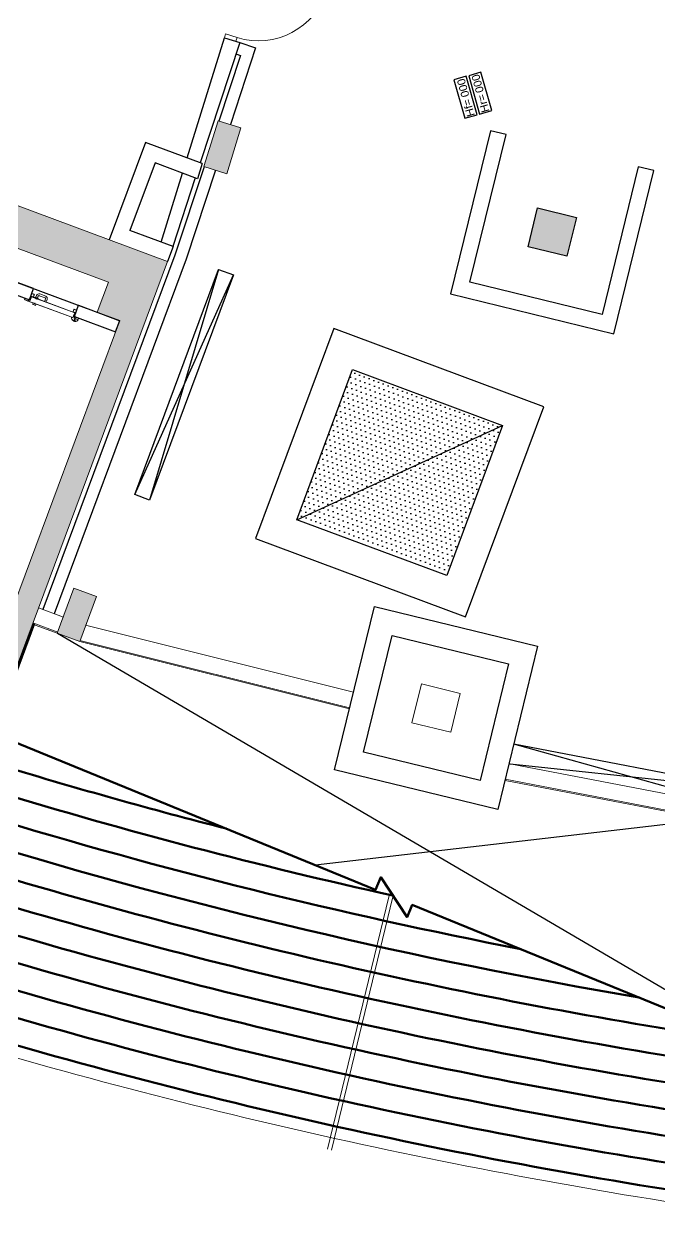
# Model space of a CAD drawing. Header units: centimetres. Extents: x 139057 to 200038, y 34824 to 80516.
# Drawn here: x 168692 to 169486, y 45849 to 47335 of the extents above; entities that cross this region are included whole.
import ezdxf
from ezdxf.enums import TextEntityAlignment as Align

# ---------------------------------------------------------------- set-up
doc = ezdxf.new("R2010")
doc.units = ezdxf.units.CM
doc.header["$LTSCALE"] = 100
doc.linetypes.add('TRATTEGGIATA', pattern=[0.75, 0.5, -0.25])
doc.linetypes.add('TRATTO-PUNTO', pattern=[1, 0.5, -0.25, 0, -0.25])
doc.layers.get('0').update_dxf_attribs({"lineweight": 0})
for name, color, linetype, lineweight in [('410_STRUTTURE_001-AM_0', 7, 'Continuous', 0), ('430_TAVOLATI_001-AM_0', 3, 'Continuous', 0), ('440_SIMBOLI_001-AM_0', 31, 'Continuous', 0), ('441_SERRAMENTI_001-AM_0', 1, 'Continuous', 0), ('448_SCALE_001-AM_0', 216, 'Continuous', 50), ('L_drain', 251, 'Continuous', 13)]:
    doc.layers.add(name, color=color, linetype=linetype, lineweight=lineweight)
for name, color, linetype in [('_retini_strutture', 7, 'Continuous'), ('A-50-LOC-H', 8, 'Continuous'), ('A-ANIMAZIONE', 253, 'Continuous'), ('A-CAVEDI', 1, 'Continuous'), ('A-GRAFICA', 253, 'Continuous'), ('A-MCLS3-15', 50, 'Continuous'), ('A-SOLAI', 3, 'Continuous'), ('SP-COLS-colonne ca', 7, 'Continuous')]:
    doc.layers.add(name, color=color, linetype=linetype)
doc.layers.add('A-ISOL-POL-ESTR-50mm', color=7, linetype='Continuous', lineweight=100, true_color=0xffc30f)
doc.layers.add('ANOT50-LEV124-TUN-CONN$0$A-HTCH-OTLN', color=1, linetype='Continuous', plot=False)
doc.styles.add('Mp_50_disegno', font='arial.ttf', dxfattribs={"height": 50})
pattern_1 = [(339.57897, (174365.066, 42989.0764), (5.1910804, 4.84312), [0, -6.35])]

# ---------------------------------------------------------------- blocks, each defined once
blk = doc.blocks.new('A-50-H-LOC')
for points in [[(1246, 476), (1246, 876), (0, 876), (0, 476)], [(1246, 0), (1246, 400), (0, 400), (0, 0)]]:
    blk.add_lwpolyline(points, close=True)
at = {"style": 'Mp_50_disegno', "oblique": 360}
blk.add_text('Hf=', height=250, dxfattribs=at).set_placement((0, 545))
at = {"style": 'Mp_50_disegno', "oblique": 0, "width": 1}
blk.add_text('Hr=', height=250, dxfattribs=at).set_placement((1, 74))
at = {"style": 'Mp_50_disegno', "oblique": 360}
blk.add_attdef('000', text='', height=250, dxfattribs=at).set_placement((1215, 545), align=Align.RIGHT)
at = {"style": 'Mp_50_disegno', "oblique": 0, "width": 1}
blk.add_attdef('000', text='', height=250, dxfattribs=at).set_placement((1223, 74), align=Align.RIGHT)
blk = doc.blocks.new('Sportello scale st1 st2')
at = {"linetype": 'Continuous', "ltscale": 10}
for p, q in [((-18, 13), (488, 363)), ((-17, 13), (487, 362)), ((424, 342), (391, 319)), ((391, 319), (402, 304)), ((433, 328), (400, 305)), ((424, 342), (435, 326)), ((494, 347), (480, 338)), ((508, 297), (480, 338)), ((495, 347), (481, 338)), ((509, 297), (481, 338)), ((494, 347), (485, 360)), ((486, 360), (485, 360)), ((485, 340), (497, 348)), ((485, 340), (498, 348)), ((485, 340), (485, 340)), ((495, 347), (486, 360)), ((497, 348), (487, 362)), ((498, 348), (488, 363)), ((488, 339), (503, 349)), ((504, 348), (489, 338)), ((489, 335), (492, 334)), ((491, 333), (489, 334)), ((491, 323), (500, 329)), ((515, 299), (492, 332)), ((493, 333), (516, 300)), ((493, 321), (502, 327)), ((494, 364), (503, 351)), ((495, 368), (527, 390)), ((495, 365), (504, 352)), ((528, 389), (496, 367)), ((499, 312), (502, 326)), ((499, 312), (499, 312)), ((502, 327), (500, 329)), ((541, 374), (530, 389)), ((531, 390), (542, 374)), ((542, 374), (541, 374)), ((508, 297), (36, -29)), ((509, 254), (493, 278)), ((494, 282), (515, 297)), ((494, 279), (511, 255)), ((516, 296), (495, 281)), ((513, 255), (536, 271)), ((513, 255), (536, 271)), ((537, 270), (514, 253)), ((536, 271), (537, 270)), ((-26, 8), (-58, -14)), ((-57, -15), (-25, 7)), ((-23, 7), (-14, -6)), ((-22, 8), (-13, -5)), ((-8, -1), (-18, 13)), ((-8, 0), (-17, 13)), ((-6, 2), (-15, 14)), ((-15, 14), (-15, 14)), ((-6, 1), (-15, 14)), ((4, 5), (-11, -6)), ((-10, -7), (5, 3)), ((-8, 0), (4, 8)), ((-8, -1), (4, 7)), ((8, 12), (-6, 2)), ((8, 11), (-6, 1)), ((4, 7), (4, 8)), ((7, 2), (7, -1)), ((36, -29), (8, 12)), ((36, -30), (8, 11)), ((9, -1), (9, 2)), ((-59, -18), (-48, -33)), ((-47, -32), (-57, -17)), ((-48, -33), (-47, -32)), ((8, -3), (31, -36)), ((32, -35), (9, -2)), ((55, -21), (34, -35)), ((35, -37), (56, -22)), ((74, -48), (51, -65)), ((51, -65), (52, -66)), ((52, -66), (75, -50)), ((58, -22), (75, -46)), ((76, -45), (59, -22))]:
    blk.add_line(p, q, dxfattribs=at)
at = {"linetype": 'TRATTO-PUNTO'}
for p, q in [((424, 307), (413, 324)), ((451, 269), (462, 252)), ((451, 269), (462, 252))]:
    blk.add_line(p, q, dxfattribs=at)
at = {"linetype": 'Continuous'}
for p, q in [((501, 308), (488, 328)), ((501, 308), (501, 308)), ((501, 308), (501, 308)), ((36, -30), (509, 297)), ((376, 189), (357, 176)), ((357, 176), (370, 157)), ((376, 189), (389, 170)), ((466, 214), (399, 168)), ((479, 195), (412, 149)), ((438, 248), (442, 242)), ((438, 248), (439, 248)), ((439, 248), (443, 242)), ((444, 242), (478, 266)), ((445, 241), (479, 265)), ((460, 270), (446, 260)), ((464, 269), (446, 256)), ((466, 268), (446, 255)), ((447, 257), (446, 259)), ((447, 255), (446, 256)), ((447, 254), (446, 255)), ((465, 268), (447, 255)), ((463, 268), (447, 257)), ((467, 267), (447, 253)), ((466, 267), (447, 254)), ((467, 266), (447, 253)), ((447, 253), (447, 253)), ((455, 248), (448, 258)), ((453, 247), (471, 258)), ((453, 245), (468, 224)), ((470, 259), (454, 247)), ((463, 268), (462, 270)), ((469, 257), (462, 267)), ((465, 268), (464, 269)), ((466, 267), (466, 268)), ((467, 266), (467, 267)), ((472, 258), (487, 237)), ((474, 272), (475, 273)), ((474, 272), (478, 267)), ((475, 273), (479, 267)), ((-60, -15), (-37, 0)), ((-33, 17), (-40, -1)), ((-32, 16), (-38, 0)), ((-31, 10), (-34, 11)), ((-33, 15), (-31, 14)), ((-31, 12), (-31, 21)), ((-31, 12), (-28, 7)), ((-28, 7), (14, 36))]:
    blk.add_line(p, q, dxfattribs=at)
for p, q in [((488, 328), (488, 328)), ((542, 374), (494, 341)), ((494, 341), (541, 272)), ((-48, -33), (0, 0)), ((0, 0), (47, -69))]:
    blk.add_line(p, q)
at = {"ltscale": 10}
for p, q in [((494, 361), (490, 366)), ((491, 368), (494, 370)), ((492, 361), (494, 361)), ((493, 367), (497, 369)), ((503, 351), (493, 367)), ((493, 360), (494, 361)), ((501, 351), (494, 361)), ((-24, 12), (-27, 10)), ((-23, 10), (-27, 7)), ((-13, -6), (-23, 10)), ((-19, 7), (-22, 12)), ((-18, 8), (-19, 7)), ((-17, 7), (-18, 6)), ((-12, -3), (-18, 6))]:
    blk.add_line(p, q, dxfattribs=at)
at = {"linetype": 'TRATTEGGIATA'}
for p, q in [((-49, 19), (-42, 23)), ((-48, 24), (-43, 18))]:
    blk.add_line(p, q, dxfattribs=at)
at = {"ltscale": 10}
for centre in [(491, 359), (-16, 8)]:
    blk.add_circle(centre, 1.31, dxfattribs=at)
at = {"linetype": 'Continuous', "ltscale": 10}
for centre, radius, start, end in [((490, 337), 3, 124.6509, 249.6509), ((490, 337), 1.5, 124.6509, 249.6509), ((491, 331), 1.5, 34.6509, 69.6509), ((491, 331), 3, 34.6509, 69.6509), ((497, 366), 3, 124.6509, 214.6509), ((497, 366), 1.5, 124.6509, 214.6509), ((502, 350), 1.5, 304.6509, 34.6509), ((502, 350), 3, 304.6509, 34.6509), ((514, 298), 1.5, 304.6509, 34.6509), ((514, 298), 3, 304.6509, 34.6509), ((529, 388), 3, 34.6509, 124.6509), ((529, 388), 1.5, 34.6509, 124.6509), ((495, 280), 3, 124.6509, 214.6509), ((495, 280), 1.5, 124.6509, 214.6509), ((512, 256), 3, 214.6509, 304.6509), ((512, 256), 1.5, 214.6509, 304.6509), ((-24, 6), 3, 34.6509, 124.6509), ((-24, 6), 1.5, 34.6509, 124.6509), ((6, 2), 3, 359.6509, 124.6509), ((6, 2), 1.5, 359.6509, 124.6509), ((-56, -16), 3, 124.6509, 214.6509), ((-56, -16), 1.5, 124.6509, 214.6509), ((-12, -4), 3, 214.6509, 304.6509), ((-12, -4), 1.5, 214.6509, 304.6509), ((10, -1), 3, 179.6509, 214.6509), ((10, -1), 1.5, 179.6509, 214.6509), ((33, -34), 3, 214.6509, 304.6509), ((33, -34), 1.5, 214.6509, 304.6509), ((57, -23), 3, 34.6509, 124.6509), ((57, -23), 1.5, 34.6509, 124.6509), ((73, -47), 1.5, 304.6509, 34.6509), ((73, -47), 3, 304.6509, 34.6509)]:
    blk.add_arc(centre, radius, start, end, dxfattribs=at)
at = {"ltscale": 10}
for centre, radius, start, end in [((491, 359), 2, 62.7654, 227.921), ((491, 367), 1, 124.6509, 214.6509), ((495, 358), 5.14, 185.2451, 226.7524), ((491, 359), 2, 251.4428, 27.6786), ((496, 357), 4.94, 179.6413, 214.9708), ((495, 368), 2, 34.6509, 124.6509), ((502, 353), 2, 214.6509, 304.6509), ((-26, 8), 2, 124.6509, 214.6509), ((-23, 11), 1, 34.6509, 124.6509), ((-16, 8), 2, 21.3808, 186.5364), ((-16, 8), 2, 221.6232, 357.859), ((-16, 4), 5.14, 22.5494, 64.0567), ((-15, 4), 4.94, 34.331, 69.6605), ((-14, -4), 2, 304.6509, 34.6509)]:
    blk.add_arc(centre, radius, start, end, dxfattribs=at)
at = {"linetype": 'Continuous'}
for centre, radius, start, end in [((395, 174), 30, 214.6509, 304.6509), ((395, 174), 7, 214.6509, 304.6509), ((444, 243), 2, 214.6509, 304.6509), ((444, 243), 0.8, 214.6509, 304.6509), ((447, 260), 1, 124.6509, 214.6509), ((454, 246), 1, 124.6509, 214.6509), ((461, 269), 1, 34.6509, 124.6509), ((462, 220), 7, 304.6509, 34.6509), ((471, 258), 1, 34.6509, 124.6509), ((477, 266), 0.8, 304.6509, 34.6509), ((477, 266), 2, 304.6509, 34.6509), ((462, 220), 30, 304.6509, 34.6509), ((-30, 6), 36.5, 135.0312, 214.6509), ((-30, 6), 35.5, 135.0312, 214.6509), ((-46, 21), 14.3, 339.6509, 135.0312), ((-46, 21), 13.3, 339.6509, 135.0312), ((-12, -23), 69.5, 89.1972, 126.8479), ((-12, -23), 68.5, 89.1972, 121.9513), ((-28, 15), 6, 237.1509, 261.3785), ((-12, 9), 38, 46.8041, 89.1972), ((-12, 9), 37, 47.1378, 89.1972)]:
    blk.add_arc(centre, radius, start, end, dxfattribs=at)

msp = doc.modelspace()

# ---------------------------------------------------------------- hatches: boundary and pattern name
at = {"layer": '410_STRUTTURE_001-AM_0'}
h = msp.add_hatch(color=256, dxfattribs=at)
h.paths.add_polyline_path([(169191.6, 47941.7), (169162.9, 47950.6), (169145.2, 47893.2), (169173.8, 47884.4)])
h.paths.add_polyline_path([(169172.9, 47881.5), (169144.3, 47890.4), (169126.5, 47833.1), (169155.2, 47824.2)])
h.paths.add_polyline_path([(169057.3, 47507.7), (169028.6, 47516.6), (169010.9, 47459.3), (169039.5, 47450.4)])
h.paths.add_polyline_path([(169453.1, 47361), (169460.2, 47390.1), (169402, 47404.4), (169394.8, 47375.2)])
h.paths.add_polyline_path([(168963.7, 47205.3), (168935, 47214.2), (168917.3, 47156.9), (168945.9, 47148)])
h.paths.add_polyline_path([(169322.3, 47056.7), (169370.9, 47044.9), (169382.7, 47093.5), (169334.2, 47105.3)])
h.paths.add_polyline_path([(169742.4, 46973.5), (169772.1, 46969.2), (169780.6, 47028.6), (169750.9, 47032.9)])
h.paths.add_polyline_path([(169810.6, 47450.9), (169840.3, 47446.7), (169880.4, 47729.5), (169850.7, 47733.7)])
msp.add_hatch(color=256, dxfattribs=at).paths.add_polyline_path([(168734, 46573.8), (168762.2, 46563.4), (168783.1, 46619.6), (168755, 46630.1)])
at = {"layer": '_retini_strutture'}
msp.add_hatch(color=256, dxfattribs=at).paths.add_polyline_path([(168513.1, 47172.4), (168476.5, 47074), (168504.6, 47063.5), (168523.8, 47115.1), (168798.4, 47012.8), (168784.4, 46975.3), (168812.5, 46964.9), (168505.5, 46140.2), (168202.8, 46252.9), (168368.5, 46698), (168340.4, 46708.5), (168174.7, 46263.4), (168127.8, 46280.8), (168106.9, 46224.6), (168516.1, 46082.9), (168872.1, 47038.7)])
at = {"layer": 'A-ANIMAZIONE'}
h = msp.add_hatch(dxfattribs=at)
h.set_pattern_fill('DOTS', color=256, scale=4, angle=348.6314, style=0)
h.set_pattern_definition(pattern_1)
edge = h.paths.add_edge_path()
edge.add_line((169033.4, 46715.7), (169103.2, 46903.2))
edge.add_line((169103.2, 46903.2), (169290.6, 46833.4))
edge.add_line((169290.6, 46833.4), (169220.8, 46645.9))
edge.add_line((169220.8, 46645.9), (169033.4, 46715.7))
h = msp.add_hatch(dxfattribs=at)
h.set_pattern_fill('DOTS', color=256, scale=4, angle=348.6314, style=0)
h.set_pattern_definition(pattern_1)
edge = h.paths.add_edge_path()
edge.add_line((169033.4, 46715.7), (169103.2, 46903.2))
edge.add_line((169103.2, 46903.2), (169290.6, 46833.4))
edge.add_line((169290.6, 46833.4), (169220.8, 46645.9))
edge.add_line((169220.8, 46645.9), (169033.4, 46715.7))

# ---------------------------------------------------------------- linework, layer by layer
at = {"layer": '410_STRUTTURE_001-AM_0', "elevation": 0}
for points in [[(168963.7, 47205.3), (168935, 47214.2), (168917.3, 47156.9), (168945.9, 47148)], [(168106.6, 46224.2), (168515.9, 46082.5), (168871.8, 47038.3), (168512.9, 47172), (168472.8, 47064.2), (168500.9, 47053.8), (168523.6, 47114.7), (168798.2, 47012.4), (168784.2, 46974.9), (168812.3, 46964.5), (168505.2, 46139.8), (168202.5, 46252.4), (168364.8, 46688.3), (168336.7, 46698.7), (168174.4, 46263), (168127.5, 46280.4)], [(169370.9, 47044.9), (169322.3, 47056.7), (169334.2, 47105.3), (169382.7, 47093.5)], [(168783.1, 46619.6), (168755, 46630.1), (168734, 46573.8), (168762.2, 46563.4)], [(169080.6, 46403.2), (169130.3, 46607.3), (169334.3, 46557.5), (169284.6, 46353.5)], [(169225.8, 46450.2), (169177.2, 46462), (169189.1, 46510.6), (169237.7, 46498.7)]]:
    msp.add_lwpolyline(points, close=True, dxfattribs=at)
msp.add_lwpolyline([(169116.8, 46425.3), (169152.4, 46571), (169298.1, 46535.5), (169262.5, 46389.7), (169116.8, 46425.3)], dxfattribs=at)
at = {"layer": '430_TAVOLATI_001-AM_0'}
for p, q in [((169275.4, 47201.8, 0), (169225.6, 46997.8, 0)), ((169294.8, 47197.1, 0), (169249.8, 47012.5, 0)), ((169294.8, 47197.1, 0), (169275.4, 47201.8, 0)), ((169414.9, 46972.2, 0), (169459.9, 47156.8, 0)), ((169429.6, 46948.1, 0), (169479.4, 47152.1, 0)), ((169459.9, 47156.8, 0), (169479.4, 47152.1, 0)), ((169249.8, 47012.5, 0), (169414.9, 46972.2, 0)), ((169225.6, 46997.8, 0), (169429.6, 46948.1, 0)), ((168741.8, 46593.9, 0), (168710.6, 46605.5, 0)), ((168734.8, 46575.2, 0), (168703.6, 46586.8, 0)), ((169104.3, 46500, 0), (168769.5, 46583.7, 0)), ((169099.4, 46480.6, 0), (168762.5, 46564.8, 0)), ((169299.7, 46410.5, 0), (169594.4, 46354, 0)), ((169293.8, 46391.3, 0), (169610.2, 46330.6, 0))]:
    msp.add_line(p, q, dxfattribs=at)
at = {"layer": '430_TAVOLATI_001-AM_0', "elevation": 0}
for points in [[(168703.1, 46585.3), (168734, 46573.8)], [(168762.3, 46563.3), (169099.1, 46479.2)], [(169293.6, 46389.8), (169611.4, 46328.8), (169620.2, 46374.5), (169655.8, 46367.6)]]:
    msp.add_lwpolyline(points, dxfattribs=at)
at = {"layer": '440_SIMBOLI_001-AM_0'}
for p, q in [((169148.8, 46246.2, 0), (169071.8, 45929, 0)), ((169153.5, 46244.3, 0), (169076.7, 45927.9, 0))]:
    msp.add_line(p, q, dxfattribs=at)
at = {"layer": '441_SERRAMENTI_001-AM_0', "elevation": 0}
msp.add_lwpolyline([(168957.3, 47313.5), (168958.8, 47318.2), (168944.5, 47322.7), (168943, 47317.9)], close=True, dxfattribs=at)
at = {"layer": '441_SERRAMENTI_001-AM_0'}
msp.add_arc((168985.4, 47404.2, 0), 90, 252.8, 342.8, dxfattribs=at)
at = {"layer": '448_SCALE_001-AM_0', "linetype": 'Continuous', "elevation": 0}
msp.add_lwpolyline([(169697.3, 46021.8), (169177.7, 46234.4), (169171.1, 46219.1), (169138.3, 46268.8), (169131.9, 46253.2), (168652.5, 46449.4)], dxfattribs=at)
at = {"layer": '448_SCALE_001-AM_0', "linetype": 'Continuous'}
for centre, radius, start, end in [((170587.8, 52728.2, 0), 6606, 253.11227, 255.60165), ((170587.8, 52728.2, 0), 6639, 253.09466, 257.52283), ((170587.8, 52728.2, 0), 6672, 253.07723, 258.98654), ((170587.8, 52728.2, 0), 6705, 253.05997, 260.32658), ((170587.8, 52728.2, 0), 6738, 253.04288, 261.52754), ((170587.8, 52728.2, 0), 6771, 253.02596, 261.75111), ((170587.8, 52728.2, 0), 6804, 253.0092, 261.75178), ((170587.8, 52728.2, 0), 6837, 252.99261, 261.75244), ((170587.8, 52728.2, 0), 6870, 252.97617, 261.7531), ((170587.8, 52728.2, 0), 6903, 252.95989, 261.75375), ((170585.4, 52719.3, 0), 6926.8, 252.95692, 261.76308)]:
    msp.add_arc(centre, radius, start, end, dxfattribs=at)
at = {"layer": 'A-ANIMAZIONE'}
msp.add_line((169033.4, 46715.7, 0), (169290.6, 46833.4, 0), dxfattribs=at)
at = {"layer": 'A-ANIMAZIONE', "elevation": 0}
for points in [[(168981.9, 46692.2), (169244.3, 46594.5), (169342, 46856.9), (169079.6, 46954.6), (168981.9, 46692.2)], [(169033.4, 46715.7), (169103.2, 46903.2), (169290.6, 46833.4), (169220.8, 46645.9), (169033.4, 46715.7)], [(169033.4, 46715.7), (169103.2, 46903.2), (169290.6, 46833.4), (169220.8, 46645.9), (169033.4, 46715.7)]]:
    msp.add_lwpolyline(points, dxfattribs=at)
at = {"layer": 'A-CAVEDI'}
msp.add_line((168622.1, 47035.3, 0), (168770.1, 46980.2, 0), dxfattribs=at)
at = {"layer": 'A-CAVEDI', "elevation": 0}
msp.add_lwpolyline([(168954.3, 47021.5), (168849.6, 46740.3), (168830.9, 46747.3), (168935.6, 47028.5), (168954.3, 47021.5)], dxfattribs=at)
at = {"layer": 'A-GRAFICA'}
for p, q in [((168830.9, 46747.3, 0), (168954.3, 47021.5, 0)), ((168935.6, 47028.5, 0), (168849.6, 46740.3, 0)), ((168734.3, 46573.8, 0), (169607.1, 46061.9, 0)), ((169594.4, 46354, 0), (169304.4, 46435.1, 0)), ((169299.8, 46410.8, 0), (169599.1, 46378.6, 0)), ((169710.3, 46359.8, 0), (169056.9, 46283.9, 0))]:
    msp.add_line(p, q, dxfattribs=at)
at = {"layer": 'A-ISOL-POL-ESTR-50mm', "elevation": 0}
msp.add_lwpolyline([(168518.2, 46081.6), (168705.5, 46586.1)], dxfattribs=at)
at = {"layer": 'A-MCLS3-15'}
for p, q in [((168896.5, 47167.9, 0), (168943, 47317.9, 0)), ((168962.1, 47312, 0), (168912.8, 47161.8, 0)), ((168943, 47317.9, 0), (168962.1, 47312, 0)), ((168962.1, 47312, 0), (168982, 47305.4, 0)), ((168982, 47305.4, 0), (168950.5, 47209.4, 0)), ((168957.4, 47297.7, 0), (168963.1, 47295.9, 0)), ((168963.1, 47295.9, 0), (168936.2, 47213.8, 0)), ((168844.6, 47187.2, 0), (168799.2, 47065.4, 0)), ((168915.3, 47160.9, 0), (168844.6, 47187.2, 0)), ((168856.3, 47161.5, 0), (168824.9, 47077.1, 0)), ((168909.4, 47141.7, 0), (168856.3, 47161.5, 0)), ((168864, 47062.6, 0), (168890.6, 47148.7, 0)), ((168917.5, 47156.8, 0), (168881.1, 47046.2, 0)), ((168931.8, 47152.4, 0), (168895.3, 47041.2, 0)), ((168915.3, 47160.9, 0), (168909.4, 47141.7, 0)), ((168906.5, 47142.8, 0), (168878.4, 47057.2, 0)), ((168704.6, 47004.6, 0), (168509.5, 47077.2, 0)), ((168878.8, 47057.1, 0), (168824.9, 47077.1, 0)), ((168504.3, 47063.2, 0), (168699.3, 46990.6, 0)), ((168881.1, 47046.2, 0), (168716.2, 46603.4, 0)), ((168878.8, 47057.1, 0), (168871.8, 47038.3, 0)), ((168895.3, 47041.2, 0), (168730.3, 46598.2, 0)), ((168699.3, 46990.6, 0), (168704.6, 47004.6, 0)), ((168755.6, 46969.7, 0), (168760.8, 46983.7, 0))]:
    msp.add_line(p, q, dxfattribs=at)
at = {"layer": 'A-MCLS3-15', "ltscale": 5}
for p, q in [((168755.6, 46969.6, 0), (168807.1, 46950.4, 0)), ((168760.8, 46983.7, 0), (168812.3, 46964.4, 0)), ((168807.1, 46950.4, 0), (168812.3, 46964.5, 0))]:
    msp.add_line(p, q, dxfattribs=at)
at = {"layer": 'A-SOLAI', "elevation": 0}
msp.add_lwpolyline([(169599.1, 46378.5), (169304.5, 46435.1)], dxfattribs=at)
at = {"layer": 'ANOT50-LEV124-TUN-CONN$0$A-HTCH-OTLN', "elevation": 0}
msp.add_lwpolyline([(169479.4, 47152.1), (169459.9, 47156.8), (169414.9, 46972.2), (169249.8, 47012.5), (169294.8, 47197.1), (169275.4, 47201.8), (169225.6, 46997.8), (169429.6, 46948.1), (169479.4, 47152.1)], dxfattribs=at)
for points in [[(169080.6, 46403.2), (169130.3, 46607.3), (169334.3, 46557.5), (169284.6, 46353.5)], [(169116.8, 46425.3), (169152.4, 46571), (169298.1, 46535.5), (169262.5, 46389.7)]]:
    msp.add_lwpolyline(points, close=True, dxfattribs=at)
at = {"layer": 'L_drain'}
msp.add_arc((170585.4, 52719.3, 0), 6941.8, 252.95692, 261.76308, dxfattribs=at)
at = {"layer": 'SP-COLS-colonne ca', "elevation": 0}
msp.add_lwpolyline([(169370.9, 47044.9), (169322.3, 47056.7), (169334.2, 47105.3), (169382.7, 47093.5)], close=True, dxfattribs=at)

# ---------------------------------------------------------------- block references
at = {"layer": '441_SERRAMENTI_001-AM_0', "xscale": 0.09999999999999999, "yscale": 0.09999999999999999, "zscale": 0.09999999999999999, "rotation": 124.9320784237812}
msp.add_blockref('Sportello scale st1 st2', (168755.6, 46969.7, 0), dxfattribs=at)
at = {"layer": 'A-50-LOC-H'}
ref = msp.add_blockref('A-50-H-LOC', (169277, 47226.9, 0), dxfattribs=dict(at, xscale=0.04000000003725292, yscale=0.04000000003725292, zscale=0.04000000003725292, rotation=105.6599997665462))
ref.add_attrib('000', '000', dxfattribs={"layer": '0', "height": 10, "rotation": 105.66, "style": 'Mp_50_disegno', "width": 1}).set_placement((169261, 47273.2, 0), align=Align.RIGHT)
ref.add_attrib('000', '000', dxfattribs={"layer": '0', "height": 10, "rotation": 105.66, "style": 'Mp_50_disegno'}).set_placement((169242.9, 47267.8, 0), align=Align.RIGHT)

doc.saveas('drawing.dxf')
